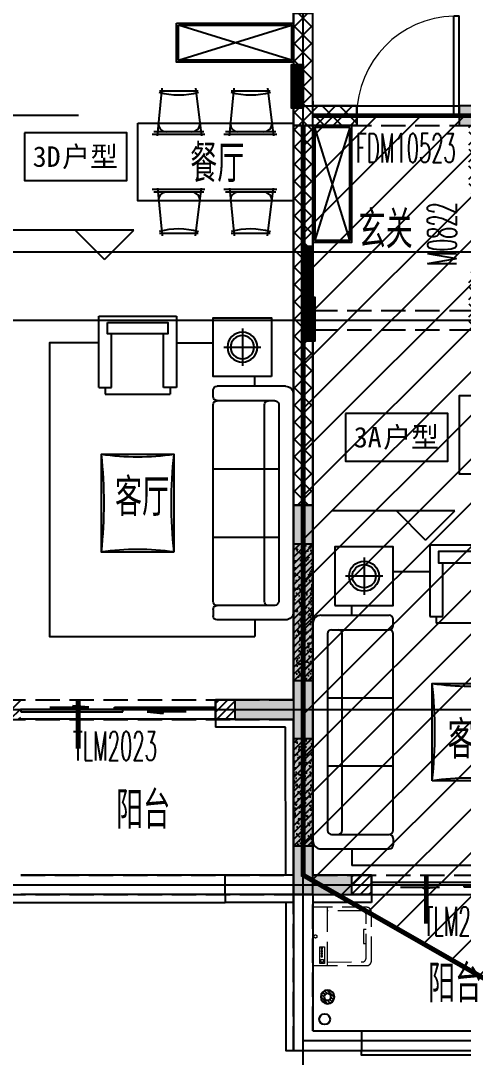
# Model space of a CAD drawing. Header units: millimetres. Extents: x 815519 to 890079, y 147095 to 251022.
# Drawn here: x 824419 to 828963, y 152525 to 163170 of the extents above; entities that cross this region are included whole.
import ezdxf

# ---------------------------------------------------------------- set-up
doc = ezdxf.new("R2010")
doc.units = ezdxf.units.MM
doc.header["$LTSCALE"] = 1000
for name, pattern in [('__DASH', [0.35, 0.25, -0.1]), ('DASH', [0.35, 0.25, -0.1]), ('DOTE', [61.468, 50.8, -5.08, 0.508, -5.08])]:
    doc.linetypes.add(name, pattern=pattern)
for name, color, linetype in [('COLUMN', 9, 'Continuous'), ('DIM_ELEV', 3, 'Continuous'), ('DIM_IDEN', 3, 'Continuous'), ('D电气留洞', 1, 'Continuous'), ('EQUIP_地漏', 7, 'Continuous'), ('EVTR', 52, 'Continuous'), ('PC_预制外墙', 11, 'Continuous'), ('PC_预制外墙填充', 252, 'Continuous'), ('PUB_HATCH', 8, 'Continuous'), ('PUB_TEXT', 7, 'Continuous'), ('STAIR', 52, 'Continuous'), ('SURFACE', 6, 'Continuous'), ('text', 7, 'Continuous'), ('VPIPE-污水', 2, 'DASH'), ('WALL', 2, 'Continuous'), ('WINDOW', 4, 'Continuous'), ('WINDOW_TEXT', 7, 'Continuous'), ('家具', 47, 'Continuous'), ('屋面索引', 6, 'Continuous'), ('总内隔墙', 30, 'Continuous'), ('梁虚线', 134, 'DASH'), ('看线', 163, 'Continuous'), ('砼墙', 3, 'Continuous')]:
    doc.layers.add(name, color=color, linetype=linetype)
doc.layers.add('DOTE', color=1, linetype='DOTE', plot=False)
doc.layers.add('厨卫', color=154, linetype='Continuous', lineweight=0)
doc.styles.add('_TCH_LABEL', font='COMPLEX', dxfattribs={"bigfont": 'GBCBIG'})
doc.styles.add('_TCH_WINDOW', font='SIMPLEX', dxfattribs={"height": 3.5, "bigfont": 'GBCBIG'})
doc.styles.add('黑体', font='simhei.ttf', dxfattribs={"width": 0.7})
pattern_1 = [(45, (0, 0), (-35.355339, 35.355339), []), (50, (0, 0), (143.452037, -12.550427), [15, -165]), (355, (0, 0), (-27.750267, 150.438427), [12, -132]), (100.4514, (11.95, -1.05), (115.701876, 137.88791), [12.748038, -140.228422]), (46.1842, (0, 40), (213.44821, -33.103803), [22.5, -247.5]), (96.6356, (17.79, 37.24), (186.93254, 194.823574), [19.12206, -210.3426]), (351.1842, (0, 40), (186.93239, 194.82372), [18, -198]), (21, (20, 30), (119.38141, -80.523778), [15, -165]), (326, (20, 30), (48.663066, 145.03001), [12, -132]), (71.4514, (29.95, 23.29), (168.044526, 64.5061), [12.748038, -140.228422]), (37.5, (0, 0), (2.431971, 66.5787708), [0, -130.4, 0, -134, 0, -132.5]), (7.5, (0, 0), (52.6139075, 78.882342), [0, -76.4, 0, -127.4, 0, -50.5]), (327.5, (-44.6, 0), (106.764487, -4.5109743), [0, -50, 0, -156, 0, -207]), (317.5, (-64.6, 0), (116.637234, 20.020996), [0, -65, 0, -103.6, 0, -147])]

# ---------------------------------------------------------------- blocks, each defined once
blk = doc.blocks.new('10#标准层轴网')
at = {"layer": 'DOTE'}
for p, q in [((-362633.1, 342150), (-362633.1, 356450)), ((-303473.1, 354150), (-370833.1, 354150)), ((-370833.1, 352750), (-348433.1, 352750)), ((-370833.1, 352050), (-345833.1, 352050)), ((-370833.1, 348050), (-303473.1, 348050)), ((-370833.1, 346250), (-303473.1, 346250)), ((-362633.1, 344650), (-358433.1, 344650))]:
    blk.add_line(p, q, dxfattribs=at)
blk = doc.blocks.new('$DorLib2D$00000131')
at = {"color": 0, "linetype": 'Continuous'}
for p, q in [((0.15, 0.125), (0.2319, 0.1973)), ((0.2319, 0.1973), (0.2319, 0.125)), ((-0.5, 0.125), (-0.5, 0)), ((0.0192, 0.125), (-0.5, 0.125)), ((0.0192, 0), (0.0192, 0.125)), ((0.35, 0.125), (0.15, 0.125)), ((-0.5, 0), (0.0192, 0)), ((-0.024, 0), (0.5, 0)), ((-0.024, -0.125), (-0.024, 0)), ((0.5, 0), (0.5, -0.125)), ((-0.35, -0.125), (-0.15, -0.125)), ((-0.2319, -0.1973), (-0.2319, -0.125)), ((-0.15, -0.125), (-0.2319, -0.1973)), ((0.5, -0.125), (-0.024, -0.125))]:
    blk.add_line(p, q, dxfattribs=at)
blk = doc.blocks.new('3D户型-平面')
at = {"layer": 'STAIR'}
for points in [[(129899, 421878), (127799, 421878)], [(129899, 421678), (127799, 421678)]]:
    blk.add_lwpolyline(points, dxfattribs=at)
at = {"layer": 'SURFACE'}
for p, q in [((129799, 423478), (129799, 423398)), ((130519, 423398), (129799, 423398)), ((130522, 421878), (130519, 423398)), ((129899, 421678), (129899, 421598)), ((130599, 421598), (129899, 421598))]:
    blk.add_line(p, q, dxfattribs=at)
at = {"layer": 'WALL'}
for p, q in [((130599, 430728), (130599, 429678)), ((130799, 429778), (130799, 430728)), ((130849, 429778), (130799, 429778)), ((130599, 423678), (130599, 429678)), ((130799, 423578), (130799, 429578)), ((130849, 429578), (130799, 429578)), ((130599, 423678), (129799, 423678)), ((129799, 423678), (129799, 423478)), ((130799, 421678), (130799, 423578)), ((129799, 423478), (130599, 423478)), ((130599, 421878), (130599, 423478)), ((130599, 421878), (129899, 421878)), ((129899, 421678), (129899, 421878)), ((130799, 421678), (129899, 421678))]:
    blk.add_line(p, q, dxfattribs=at)
at = {"layer": 'WINDOW'}
blk.add_line((129799, 423478), (127799, 423478), dxfattribs=at)
at = {"layer": '看线'}
blk.add_line((126119, 421598), (129899, 421598), dxfattribs=at)
at = {"layer": 'WINDOW'}
ref = blk.add_blockref('$DorLib2D$00000131', (128799, 423578), dxfattribs=dict(at, xscale=2000, yscale=-200, zscale=2000, rotation=179.9999999999604))
ref.add_attrib('A', 'TLM2023', (128334, 423054), dxfattribs={"layer": 'WINDOW_TEXT', "height": 297.5, "rotation": 360, "style": '_TCH_WINDOW', "width": 0.494118})
blk = doc.blocks.new('$DorLib2D$00000001')
for p, q in [((0.45, 0.975), (0.5, 0.975)), ((0.45, 0), (0.45, 0.975)), ((0.5, 0), (0.5, 0.975)), ((0.5, 0), (0.45, 0))]:
    blk.add_line(p, q)
at = {"lineweight": 13}
blk.add_arc((0.475, 0), 0.975, 91.4693, 180, dxfattribs=at)
blk = doc.blocks.new('3A户型-平面')
at = {"layer": 'STAIR'}
for p, q in [((1067631, -1146521), (1069731, -1146521)), ((1067631, -1146721), (1069731, -1146721))]:
    blk.add_line(p, q, dxfattribs=at)
at = {"layer": 'SURFACE'}
for p, q in [((1067731, -1145121), (1067731, -1145201)), ((1067731, -1145201), (1067131, -1145201))]:
    blk.add_line(p, q, dxfattribs=at)
blk.add_lwpolyline([(1066851, -1145201), (1066851, -1146721), (1066931, -1146721)], dxfattribs=at)
at = {"layer": 'WALL'}
for p, q in [((1066931, -1136971), (1066931, -1137121)), ((1067131, -1136971), (1067131, -1137021)), ((1067581, -1137021), (1067131, -1137021)), ((1067581, -1137221), (1067581, -1137021)), ((1068831, -1137021), (1068631, -1137021)), ((1068631, -1137021), (1068631, -1137221)), ((1066931, -1137121), (1066931, -1145021)), ((1067131, -1137221), (1067581, -1137221)), ((1067131, -1137221), (1067131, -1144921)), ((1068631, -1137221), (1068731, -1137221)), ((1067731, -1144921), (1067131, -1144921)), ((1067731, -1145121), (1067731, -1144921)), ((1066931, -1145021), (1066931, -1146721)), ((1067131, -1145121), (1067131, -1146521)), ((1067131, -1145121), (1067731, -1145121)), ((1067131, -1146521), (1067631, -1146521)), ((1067631, -1146521), (1067631, -1146721)), ((1066931, -1146721), (1067631, -1146721))]:
    blk.add_line(p, q, dxfattribs=at)
at = {"layer": 'WINDOW'}
for p, q in [((1067581, -1137021), (1068631, -1137021)), ((1067731, -1145121), (1069731, -1145121))]:
    blk.add_line(p, q, dxfattribs=at)
at = {"layer": '看线'}
blk.add_lwpolyline([(1069731, -1146721), (1069731, -1146771), (1067631, -1146771), (1067631, -1146721)], dxfattribs=at)
at = {"layer": 'WINDOW'}
ref = blk.add_blockref('$DorLib2D$00000001', (1068106, -1137121), dxfattribs=dict(at, xscale=1050, yscale=1050, zscale=1050))
ref.add_attrib('A', 'FDM10523', (1067570, -1137603), dxfattribs={"layer": 'WINDOW_TEXT', "height": 297.5, "style": '_TCH_WINDOW', "width": 0.494118})
ref = blk.add_blockref('$DorLib2D$00000001', (1068781, -1138321), dxfattribs=dict(at, xscale=800, yscale=800, zscale=800, rotation=270))
ref.add_attrib('A', 'M0822', (1068605, -1138664), dxfattribs={"layer": 'WINDOW_TEXT', "height": 297.5, "rotation": 90, "style": '_TCH_WINDOW', "width": 0.494118})
ref = blk.add_blockref('$DorLib2D$00000131', (1068731, -1145021), dxfattribs=dict(at, xscale=2000, yscale=200, zscale=2000))
ref.add_attrib('A', 'TLM2023', (1068266, -1145545), dxfattribs={"layer": 'WINDOW_TEXT', "height": 297.5, "style": '_TCH_WINDOW', "width": 0.494118})
blk = doc.blocks.new('3A户型')
at = {"layer": 'text', "color": 6}
blk.add_lwpolyline([(173809, 391672), (173809, 390972), (175309, 390972), (175309, 391672), (173809, 391672)], dxfattribs=at)
at = {"layer": 'text', "color": 6, "style": '黑体'}
for s, p in [('3A', (173930, 391172)), ('户型', (174362, 391172))]:
    blk.add_text(s, height=300.4, dxfattribs=at).set_placement(p)
blk = doc.blocks.new('3D户型')
at = {"layer": 'text', "color": 6}
blk.add_lwpolyline([(173809, 391672), (173809, 390972), (175309, 390972), (175309, 391672), (173809, 391672)], dxfattribs=at)
at = {"layer": 'text', "color": 6, "style": '黑体'}
for s, p in [('3D', (173930, 391172)), ('户型', (174362, 391172))]:
    blk.add_text(s, height=300.4, dxfattribs=at).set_placement(p)
blk = doc.blocks.new('10#楼户型编号')
at = {"layer": 'EVTR', "xscale": 0.7, "yscale": 0.7, "zscale": 0.7}
for name, p in [('3D户型', (-487161, 139815)), ('3A户型', (-483865, 136933))]:
    blk.add_blockref(name, p, dxfattribs=at)
blk = doc.blocks.new('10#楼-房间功能')
at = {"layer": 'PUB_TEXT', "style": '_TCH_LABEL'}
for s, p in [('餐厅', (-363793, 413477)), ('玄关', (-362064, 412798)), ('客厅', (-364565, 410049, 0)), ('客厅', (-361150, 407558)), ('阳台', (-364554, 406836)), ('阳台', (-361352, 405055))]:
    blk.add_text(s, height=385.8, dxfattribs=at).set_placement(p)
blk = doc.blocks.new('2016062716132468')
at = {"layer": '家具'}
for p, q in [((-1079, 1025), (-1031, 1514)), ((-688, 1514), (-627, 1025)), ((-340, 1025), (-293, 1514)), ((50, 1514), (111, 1025)), ((-1059, 1487), (-660, 1489)), ((-321, 1487), (79, 1489)), ((-602, 1067), (-1117, 1067)), ((137, 1067), (-379, 1067)), ((-591, 1039), (-1134, 1039)), ((147, 1039), (-396, 1039)), ((-591, 475), (-1134, 475)), ((-602, 447), (-1117, 447)), ((-1079, 489), (-1031, 0)), ((-688, 0), (-627, 489)), ((147, 475), (-396, 475)), ((137, 447), (-379, 447)), ((-340, 489), (-293, 0)), ((50, 0), (111, 489)), ((-1059, 27), (-660, 25)), ((-321, 27), (79, 25))]:
    blk.add_line(p, q, dxfattribs=at)
blk.add_lwpolyline([(-1282, 1157), (318, 1157), (318, 357), (-1282, 357)], close=True, dxfattribs=at)
for centre, radius, start, end in [((-863, 2195), 749, 254.6721, 285.8904), ((-125, 2195), 749, 254.6721, 285.8904), ((-989, 1145), 77.7, 168.8467, 268.8205), ((-728, 1152), 84.4, 270, 5.7106), ((-251, 1145), 77.7, 168.8467, 268.8205), ((11, 1152), 84.4, 270, 5.7106), ((-989, 369), 77.7, 91.1795, 191.1533), ((-728, 363), 84.4, 354.2894, 90), ((-251, 369), 77.7, 91.1795, 191.1533), ((11, 363), 84.4, 354.2894, 90), ((-863, -680), 749, 74.1096, 105.3279), ((-125, -680), 749, 74.1096, 105.3279)]:
    blk.add_arc(centre, radius, start, end, dxfattribs=at)
blk = doc.blocks.new('Z$W@#1F9C1563')
at = {"linetype": 'Continuous', "lineweight": -3}
for p, q in [((2106, 3120), (2106, 3289)), ((2421, 3120), (1720, 3120)), ((1679, 3013), (1679, 3079)), ((2504, 803), (2504, 3038)), ((1679, 2930), (1679, 910)), ((2312, 2972), (1720, 2972)), ((2205, 2930), (2205, 910)), ((2354, 910), (2354, 2930)), ((1679, 2271), (2354, 2271)), ((1679, 1570), (2354, 1570)), ((2312, 869), (1720, 869)), ((570, 800), (1237, 800)), ((570, 733), (570, 800)), ((1237, 733), (1237, 800)), ((1679, 827), (1679, 761)), ((504, 733), (504, 0)), ((504, 733), (637, 733)), ((637, 733), (637, 182)), ((1170, 733), (1170, 182)), ((1304, 733), (1170, 733)), ((1304, 0), (1304, 733)), ((2421, 720), (1720, 720)), ((2106, 720), (2106, 619)), ((1979, 127), (1979, 511)), ((1304, 273), (1679, 273)), ((1787, 319), (2170, 319)), ((504, 0), (1304, 0))]:
    blk.add_line(p, q, dxfattribs=at)
blk.add_lwpolyline([(504, 273), (0, 273), (0, 3289), (0, 3289), (2106, 3289)], dxfattribs=at)
for points in [[(1279, 2420), (1279, 1420), (529, 1420), (529, 2420)], [(2279, 619), (1679, 619), (1679, 19), (2279, 19)], [(593, 67), (1215, 67), (1215, 182), (593, 182)]]:
    blk.add_lwpolyline(points, close=True, dxfattribs=at)
for radius in [154, 120]:
    blk.add_circle((1979, 319), radius, dxfattribs=at)
for centre, radius, start, end in [((1720, 3079), 41.2, 90, 180), ((2421, 3038), 82.5, 0, 90), ((1720, 3013), 41.2, 180, 270), ((1720, 2930), 41.2, 90, 180), ((2246, 2930), 41.2, 90, 180), ((2312, 2930), 41.2, 0, 90), ((904, 4982), 2590, 261.6773, 278.3227), ((-4040, 1920), 4596, 353.7539, 6.2461), ((5847, 1920), 4596, 173.7539, 186.2461), ((904, -1142), 2590, 81.6773, 98.3227), ((1720, 910), 41.2, 180, 270), ((1720, 827), 41.2, 90, 180), ((2246, 910), 41.2, 180, 270), ((2312, 910), 41.2, 270, 0), ((1720, 761), 41.2, 180, 270), ((2421, 803), 82.5, 270, 0)]:
    blk.add_arc(centre, radius, start, end, dxfattribs=at)
blk = doc.blocks.new('3A-左户家具')
at = {"layer": '家具'}
for p, q in [((-513449, 390580), (-513809, 389420)), ((-513449, 389420), (-513809, 390580))]:
    blk.add_line(p, q, dxfattribs=at)
blk.add_lwpolyline([(-513429, 390600), (-513829, 390600), (-513829, 389400), (-513429, 389400), (-513429, 390600)], dxfattribs=at)
blk.add_lwpolyline([(-513449, 390580), (-513809, 390580), (-513809, 389420), (-513449, 389420)], close=True, dxfattribs=at)
at = {"layer": '家具', "extrusion": (0, 0, -1), "zscale": -1}
blk.add_blockref('2016062716132468', (512011, 386666), dxfattribs=at)
at = {"layer": '家具', "extrusion": (0, 0, -1), "xscale": -1, "zscale": -1, "rotation": 180}
blk.add_blockref('Z$W@#1F9C1563', (511325, 386289), dxfattribs=at)
blk = doc.blocks.new('10#-剪力墙-初')
at = {"layer": 'PUB_HATCH'}
for points in [[(662713, -141001), (662713, -141601), (658413, -141601), (658413, -141801), (662913, -141801), (662913, -140801), (662113, -140801), (662113, -141001)], [(656113, -147701), (656113, -147901), (656713, -147901), (656713, -149701), (657313, -149701), (657313, -149501), (656913, -149501), (656913, -145701), (656713, -145701), (656713, -147701)]]:
    blk.add_hatch(color=256, dxfattribs=at).paths.add_polyline_path(points)
at = {"layer": '砼墙', "color": 5, "ltscale": 1, "const_width": 10}
for points in [[(662713, -141001), (662713, -141601), (659313, -141601), (659313, -141601), (658413, -141601), (658413, -141801), (658513, -141801), (658513, -141801), (662913, -141801), (662913, -140801), (662113, -140801), (662113, -141001)], [(656113, -147701), (656113, -147901), (656713, -147901), (656713, -149701), (657313, -149701), (657313, -149501), (656913, -149501), (656913, -147701), (656913, -145701), (656713, -145701), (656713, -147701)]]:
    blk.add_lwpolyline(points, close=True, dxfattribs=at)
blk = doc.blocks.new('se fsef sfe')
at = {"layer": '厨卫', "linetype": 'DASH'}
blk.add_line((1467026, -1008296), (1467026, -1008889), dxfattribs=at)
blk.add_lwpolyline([(1467482, -1008842), (1467481, -1008342, 0.414214), (1467431, -1008292), (1466881, -1008292), (1466882, -1008892), (1467432, -1008892, 0.414214)], format="xyb", close=True, dxfattribs=at)
blk.add_lwpolyline([(1467026, -1008855), (1467387, -1008854, 0.414214), (1467427, -1008814), (1467427, -1008370, 0.414214), (1467387, -1008330), (1467026, -1008330)], format="xyb", dxfattribs=at)
blk.add_lwpolyline([(1467427, -1008521), (1467399, -1008521), (1467399, -1008592), (1467399, -1008663), (1467427, -1008663)], dxfattribs=at)
for points in [[(1466953, -1008871), (1466953, -1008699), (1467001, -1008699), (1467001, -1008871)], [(1466967, -1008710), (1466967, -1008724), (1466980, -1008724), (1466980, -1008710)], [(1466967, -1008736), (1466967, -1008750), (1466980, -1008750), (1466980, -1008736)], [(1466967, -1008760), (1466967, -1008774), (1466980, -1008774), (1466980, -1008760)], [(1466967, -1008787), (1466967, -1008800), (1466980, -1008800), (1466980, -1008787)], [(1466991, -1008828), (1466991, -1008857), (1466962, -1008857), (1466962, -1008828)]]:
    blk.add_lwpolyline(points, close=True, dxfattribs=at)
blk.add_circle((1466907, -1008592), 16, dxfattribs=at)
blk = doc.blocks.new('3A-左户厨卫')
at = {"layer": '厨卫', "linetype": 'DASH'}
blk.add_blockref('se fsef sfe', (-1934038, 1438412), dxfattribs=at)
blk = doc.blocks.new('地漏2')
h = blk.add_hatch()
h.set_pattern_fill('LINE', color=13, scale=25, angle=225, style=0)
h.set_pattern_definition([(225, (0, 0), (16.83798023, -16.83798023), [])])
edge = h.paths.add_edge_path(flags=17)
edge.add_arc((4924704, -267187), 35, 0, 360)
edge = h.paths.add_edge_path()
edge.add_arc((4924704, -267187), 70, 0, 360)
at = {"color": 13}
blk.add_line((4924666, -267246), (4924665, -267245), dxfattribs=at)
for radius in [70, 35]:
    blk.add_circle((4924704, -267187), radius)
blk = doc.blocks.new('3-A-雨水-留洞')
at = {"layer": 'VPIPE-污水', "linetype": 'Continuous'}
blk.add_circle((-563894, 682010), 55, dxfattribs=at)
at = {"layer": 'EQUIP_地漏', "xscale": -1, "rotation": 180}
blk.add_blockref('地漏2', (-5488568, 415053), dxfattribs=at)
blk = doc.blocks.new('10#-标准层-装备式')
at = {"layer": 'PC_预制外墙填充'}
h = blk.add_hatch(dxfattribs=at)
h.set_pattern_fill('ANSI31', color=256, scale=500, style=0)
h.set_pattern_definition([(45, (-572752.71, 434421.08), (-44.194174, 44.194174), [])])
h.paths.add_polyline_path([(198313, 539000), (198513, 539000), (198513, 539600), (198313, 539600)])
h.paths.add_polyline_path([(195313, 539000), (195113, 539000), (195113, 539600), (195313, 539600)])
h.paths.add_polyline_path([(188313, 537000), (188113, 537000), (188113, 536400), (188313, 536400)])
h.paths.add_polyline_path([(183313, 536400), (183113, 536400), (183113, 537000), (183313, 537000)])
h.paths.add_polyline_path([(181513, 536400), (181513, 537000)])
h.paths.add_polyline_path([(181713, 537000), (181513, 537000), (181513, 536400), (181713, 536400)])
h.paths.add_polyline_path([(176713, 536400), (176513, 536400), (176513, 537000), (176713, 537000)])
h.paths.add_polyline_path([(169313, 538000), (169513, 538000), (169513, 538800), (169313, 538800)])
h.paths.add_polyline_path([(165813, 538000), (166013, 538000), (166013, 538800), (165813, 538800)])
h.paths.add_polyline_path([(166513, 547200), (165813, 547200), (165813, 547400), (166513, 547400)])
h.paths.add_polyline_path([(185513, 543700), (185713, 543700), (185713, 543000), (185513, 543000)])
h.paths.add_polyline_path([(179313, 543000), (179113, 543000), (179113, 543700), (179313, 543700)])
h.paths.add_polyline_path([(198313, 543000), (198513, 543000), (198513, 541500), (198313, 541500)])
h.paths.add_polyline_path([(197613, 539000), (197613, 538800), (198513, 538800), (198513, 539000)])
h.paths.add_polyline_path([(196113, 538800), (196113, 539000), (195113, 539000), (195113, 538800)])
h.paths.add_polyline_path([(194813, 550500), (194813, 550700), (194163, 550700), (194163, 550500)])
h.paths.add_polyline_path([(193013, 550700), (193013, 550500), (193763, 550500), (193763, 550700)])
h.paths.add_polyline_path([(191513, 550500), (191513, 550700), (191013, 550700), (191013, 550500)])
h.paths.add_polyline_path([(187013, 552800), (187013, 552600), (187914, 552600), (187914, 552800)])
h.paths.add_polyline_path([(185713, 549800), (185913, 549800), (185913, 549900), (185713, 549900)])
h.paths.add_polyline_path([(185913, 548000), (185713, 548000), (185713, 547700), (185913, 547700)])
h.paths.add_polyline_path([(187213, 544400), (187413, 544400), (187413, 544900), (187213, 544900)])
h.paths.add_polyline_path([(187413, 543798), (187213, 543798), (187213, 543700), (187413, 543700)])
h.paths.add_polyline_path([(186313, 542800), (186313, 543000), (185713, 543000), (185713, 542800)])
h.paths.add_polyline_path([(186913, 543000), (186913, 542800), (187013, 542800), (187013, 543000)])
h.paths.add_polyline_path([(183413, 543500), (183413, 543700), (183213, 543700), (183213, 543500)])
h.paths.add_polyline_path([(184613, 543700), (184613, 543500), (185513, 543500), (185513, 543700)])
h.paths.add_polyline_path([(181413, 543700), (181413, 543500), (181613, 543500), (181613, 543700)])
h.paths.add_polyline_path([(180213, 543500), (180213, 543700), (179313, 543700), (179313, 543500)])
h.paths.add_polyline_path([(178513, 543000), (178513, 542800), (179113, 542800), (179113, 543000)])
h.paths.add_polyline_path([(177913, 542800), (177913, 543000), (177813, 543000), (177813, 542800)])
h.paths.add_polyline_path([(177413, 544400), (177613, 544400), (177613, 544900), (177413, 544900)])
h.paths.add_polyline_path([(177613, 543800), (177413, 543800), (177413, 543700), (177613, 543700)])
h.paths.add_polyline_path([(178413, 549800), (178613, 549800), (178613, 549900), (178413, 549900)])
h.paths.add_polyline_path([(178613, 547800), (178413, 547800), (178413, 547700), (178613, 547700)])
h.paths.add_polyline_path([(177313, 552600), (177313, 552800), (176413, 552800), (176413, 552600)])
h.paths.add_polyline_path([(172713, 550900), (172713, 550700), (173613, 550700), (173613, 550900)])
h.paths.add_polyline_path([(172063, 550700), (172063, 550900), (171863, 550900), (171863, 550700)])
h.paths.add_polyline_path([(170763, 550600), (170763, 550400), (171213, 550400), (171213, 550600)])
h.paths.add_polyline_path([(168863, 550600), (168863, 550400), (170163, 550400), (170163, 550600)])
h.paths.add_polyline_path([(167363, 550400), (167363, 550600), (167163, 550600), (167163, 550400)])
h.paths.add_polyline_path([(165813, 547000), (166013, 547000), (166013, 547200), (165813, 547200)])
h.paths.add_polyline_path([(166013, 545500), (165813, 545500), (165813, 544700), (166013, 544700)])
h.paths.add_polyline_path([(165813, 544350), (166013, 544350), (166013, 544500), (165813, 544500)])
h.paths.add_polyline_path([(166013, 543750), (165813, 543750), (165813, 542800), (166013, 542800)])
h.paths.add_polyline_path([(168513, 538200), (168513, 538000), (169313, 538000), (169313, 538200)])
h.paths.add_polyline_path([(166713, 538000), (166713, 538200), (166013, 538200), (166013, 538000)])
h.paths.add_polyline_path([(172213, 539000), (172213, 538800), (172413, 538800), (172413, 539000)])
h.paths.add_polyline_path([(170213, 538800), (170213, 539000), (170013, 539000), (170013, 538800)])
h.paths.add_polyline_path([(175813, 537200), (175813, 537000), (176013, 537000), (176013, 537200)])
h.paths.add_polyline_path([(173813, 537000), (173813, 537200), (173613, 537200), (173613, 537000)])
h.paths.add_polyline_path([(177513, 536200), (177513, 536400), (176513, 536400), (176513, 536200)])
h.paths.add_polyline_path([(181163, 536400), (181163, 536200), (181713, 536200), (181713, 536400)])
h.paths.add_polyline_path([(179663, 536200), (179663, 536400), (179013, 536400), (179013, 536200)])
h.paths.add_polyline_path([(183663, 536200), (183663, 536400), (183113, 536400), (183113, 536200)])
h.paths.add_polyline_path([(187313, 536400), (187313, 536200), (188313, 536200), (188313, 536400)])
h.paths.add_polyline_path([(185813, 536200), (185813, 536400), (185163, 536400), (185163, 536200)])
h.paths.add_polyline_path([(191013, 537200), (191013, 537000), (191213, 537000), (191213, 537200)])
h.paths.add_polyline_path([(189013, 537000), (189013, 537200), (188813, 537200), (188813, 537000)])
h.paths.add_polyline_path([(194413, 539800), (194413, 539600), (194613, 539600), (194613, 539800)])
h.paths.add_polyline_path([(192413, 539600), (192413, 539800), (192213, 539800), (192213, 539600)])
h.paths.add_polyline_path([(197613, 545900), (197413, 545900), (197413, 545000), (197613, 545000)])
h.paths.add_polyline_path([(197413, 546550), (197613, 546550), (197613, 547300), (197413, 547300)])
at = {"layer": 'PC_预制外墙'}
for points in [[(172213, 539000), (172413, 539000), (172413, 538800), (172213, 538800), (172213, 539000)], [(173813, 537000), (173613, 537000), (173613, 537200), (173813, 537200), (173813, 537000)]]:
    blk.add_lwpolyline(points, dxfattribs=at)
blk = doc.blocks.new('10#楼-装配式-标准层')
at = {"layer": 'PUB_HATCH'}
h = blk.add_hatch(dxfattribs=at)
h.set_pattern_fill('钢筋混凝土', color=256, scale=20, style=0)
h.set_pattern_definition(pattern_1)
h.paths.add_polyline_path([(173213, 540600), (173013, 540600), (173013, 539200), (173213, 539200)])
h = blk.add_hatch(dxfattribs=at)
h.set_pattern_fill('钢筋混凝土', color=256, scale=20, style=0)
h.set_pattern_definition(pattern_1)
h.paths.add_polyline_path([(173013, 538600), (173013, 537500), (173213, 537500), (173213, 538600)])
at = {"layer": 'COLUMN'}
for p, q in [((173013, 538600), (173013, 537500)), ((173213, 538600), (173013, 538600)), ((173213, 537500), (173213, 538600)), ((173013, 537500), (173213, 537500))]:
    blk.add_line(p, q, dxfattribs=at)
at = {"layer": 'WALL'}
for p, q in [((173213, 540600), (173013, 540600)), ((173013, 540600), (173013, 539200)), ((173213, 539200), (173213, 540600)), ((173013, 539200), (173213, 539200))]:
    blk.add_line(p, q, dxfattribs=at)
blk = doc.blocks.new('10#-ZPS-填充')
at = {"layer": '总内隔墙', "linetype": 'ByBlock'}
h = blk.add_hatch(dxfattribs=at)
h.set_pattern_fill('ANSI37', color=30, scale=1000)
h.set_pattern_definition([(45, (-1714200.95, 1041073.46), (-88.388348, 88.388348), []), (135, (-1714200.95, 1041073.46), (-88.388348, -88.388348), [])])
h.paths.add_polyline_path([(-213130, 1156175), (-211830, 1156175), (-211830, 1156075), (-213130, 1156075)])
h.paths.add_polyline_path([(-213130, 1155275), (-213030, 1155275), (-213030, 1156075), (-213130, 1156075)])
h.paths.add_polyline_path([(-214530, 1155275), (-213030, 1155275), (-213030, 1155175), (-214530, 1155175)])
h.paths.add_polyline_path([(-213430, 1153775), (-214530, 1153775), (-214530, 1153875), (-213430, 1153875)])
h.paths.add_polyline_path([(-214530, 1159375), (-214630, 1159375), (-214630, 1156775), (-214530, 1156775)])
h.paths.add_polyline_path([(-216730, 1153975), (-216930, 1153975), (-216930, 1154625), (-216730, 1154625)])
h.paths.add_polyline_path([(-216730, 1149875), (-216930, 1149875), (-216930, 1153775), (-216730, 1153775)])
h.paths.add_polyline_path([(-216730, 1153774), (-217380, 1153775), (-217380, 1153975), (-216730, 1153975)])
h.paths.add_polyline_path([(-222830, 1148775), (-223030, 1148775), (-223030, 1145275), (-222830, 1145275)])
h.paths.add_polyline_path([(-224080, 1149975), (-224280, 1149975), (-224280, 1148675), (-224080, 1148675)])
h.paths.add_polyline_path([(-224280, 1149375), (-226030, 1149375), (-226030, 1149275), (-224280, 1149275)])
h.paths.add_polyline_path([(-226230, 1150625), (-226030, 1150625), (-226030, 1148775), (-226230, 1148775)])
h.paths.add_polyline_path([(-227980, 1149375), (-226230, 1149375), (-226230, 1149275), (-227980, 1149275)])
h.paths.add_polyline_path([(-227980, 1148675), (-228180, 1148675), (-228180, 1149975), (-227980, 1149975)])
h.paths.add_polyline_path([(-229230, 1145275), (-229430, 1145275), (-229430, 1148775), (-229230, 1148775)])
h.paths.add_polyline_path([(-235530, 1153775), (-235330, 1153775), (-235330, 1149875), (-235530, 1149875)])
h.paths.add_polyline_path([(-235530, 1153975), (-234880, 1153975), (-234880, 1153775), (-235530, 1153775)])
h.paths.add_polyline_path([(-235530, 1153975), (-235330, 1153975), (-235330, 1154925), (-235530, 1154925)])
h.paths.add_polyline_path([(-239030, 1153675), (-239230, 1153675), (-239230, 1153575), (-239030, 1153575)])
h.paths.add_polyline_path([(-241830, 1156075), (-239230, 1156075), (-239230, 1156175), (-241830, 1156175)])
h.paths.add_polyline_path([(-214530, 1154175), (-214630, 1154175), (-214630, 1153775), (-214530, 1153775)])
h.paths.add_polyline_path([(-214730, 1156775), (-214730, 1156675), (-214530, 1156675), (-214530, 1156775)])
h.paths.add_polyline_path([(-215630, 1156675), (-215630, 1156775), (-216730, 1156775), (-216730, 1156675)])
h.paths.add_polyline_path([(-214630, 1156275), (-214530, 1156275), (-214530, 1156675), (-214630, 1156675)])
h.paths.add_polyline_path([(-214530, 1155375), (-214630, 1155375), (-214630, 1155075), (-214530, 1155075)])
h.paths.add_polyline_path([(-223130, 1149975), (-223130, 1149875), (-223030, 1149875), (-223030, 1149975)])
h.paths.add_polyline_path([(-224030, 1149875), (-224030, 1149975), (-224080, 1149975), (-224080, 1149875)])
h.paths.add_polyline_path([(-221830, 1148775), (-221830, 1148675), (-220430, 1148675), (-220430, 1148775)])
h.paths.add_polyline_path([(-222730, 1148675), (-222730, 1148775), (-222830, 1148775), (-222830, 1148675)])
h.paths.add_polyline_path([(-224030, 1148675), (-224030, 1148775), (-224080, 1148775), (-224080, 1148675)])
h.paths.add_polyline_path([(-223130, 1148775), (-223130, 1148675), (-223030, 1148675), (-223030, 1148775)])
h.paths.add_polyline_path([(-229130, 1149875), (-229130, 1149975), (-229230, 1149975), (-229230, 1149875)])
h.paths.add_polyline_path([(-228230, 1149975), (-228230, 1149875), (-228180, 1149875), (-228180, 1149975)])
h.paths.add_polyline_path([(-228230, 1148775), (-228230, 1148675), (-228180, 1148675), (-228180, 1148775)])
h.paths.add_polyline_path([(-229130, 1148675), (-229130, 1148775), (-229230, 1148775), (-229230, 1148675)])
h.paths.add_polyline_path([(-229530, 1148775), (-229530, 1148675), (-229430, 1148675), (-229430, 1148775)])
h.paths.add_polyline_path([(-230430, 1148675), (-230430, 1148775), (-231830, 1148775), (-231830, 1148675)])
h.paths.add_polyline_path([(-233730, 1153075), (-233630, 1153075), (-233630, 1153778), (-233730, 1153778)])
h.paths.add_polyline_path([(-233630, 1152275), (-233730, 1152275), (-233730, 1151675), (-233630, 1151675)])
h.paths.add_polyline_path([(-237030, 1156076), (-237030, 1156274), (-237130, 1156274), (-237130, 1156076)])
h.paths.add_polyline_path([(-236230, 1156274), (-236230, 1156076), (-235530, 1156076), (-235530, 1156274)])
h.paths.add_polyline_path([(-239130, 1157275), (-239030, 1157275), (-239030, 1157375), (-239130, 1157375)])
h.paths.add_polyline_path([(-239030, 1156375), (-239130, 1156375), (-239130, 1156275), (-239030, 1156275)])
h.paths.add_polyline_path([(-239030, 1151775), (-239230, 1151775), (-239230, 1150875), (-239030, 1150875)])
h.paths.add_polyline_path([(-239230, 1152675), (-239030, 1152675), (-239030, 1152975), (-239230, 1152975)])
h.paths.add_polyline_path([(-218630, 1153075), (-218530, 1153075), (-218530, 1153775), (-218630, 1153775)])
h.paths.add_polyline_path([(-218630, 1151675), (-218530, 1151675), (-218530, 1152275), (-218630, 1152275)], flags=16)
at = {"layer": '总内隔墙', "color": 30, "linetype": 'ByBlock'}
for points in [[(-235530, 1153975), (-235330, 1153975), (-235330, 1154925), (-235530, 1154925)], [(-235530, 1153975), (-234880, 1153975), (-234880, 1153775), (-235530, 1153775)], [(-235530, 1153775), (-235330, 1153775), (-235330, 1149875), (-235530, 1149875)]]:
    blk.add_lwpolyline(points, close=True, dxfattribs=at)
blk = doc.blocks.new('DAAB')
at = {"layer": '梁虚线', "ltscale": 1}
for p, q in [((219718, -675416), (219718, -669316)), ((219918, -675416), (219918, -669316)), ((219918, -671316), (221418, -671316)), ((219918, -671516), (221418, -671516)), ((219918, -673416), (223318, -673416)), ((219918, -673616), (223218, -673616)), ((216718, -677416), (219118, -677416)), ((216718, -677616), (219118, -677616)), ((216218, -679216), (219718, -679216)), ((220318, -679216), (222718, -679216)), ((216018, -679416), (219718, -679416)), ((219718, -681016), (219718, -679416)), ((219918, -680816), (219918, -679416)), ((220318, -679416), (222718, -679416)), ((219918, -680816), (223218, -680816)), ((219718, -681016), (223418, -681016))]:
    blk.add_line(p, q, dxfattribs=at)
for points in [[(225718, -671316), (222318, -671316), (222318, -671316), (221418, -671316), (221418, -671516), (221518, -671516), (221518, -671516), (225918, -671516)], [(219718, -677416), (219718, -675416)], [(219718, -675416), (219918, -675416)], [(219918, -677416), (219918, -675416)], [(219118, -677616), (219118, -677416)], [(219118, -677416), (219718, -677416)], [(219918, -679216), (219918, -677416)], [(219118, -677616), (219718, -677616)], [(219718, -679416), (219718, -677616)], [(219918, -679216), (220318, -679216)], [(220318, -679416), (220318, -679216)], [(219718, -679416), (220318, -679416)]]:
    blk.add_lwpolyline(points, dxfattribs=at)
blk = doc.blocks.new('D1')
at = {"layer": 'D电气留洞'}
h = blk.add_hatch(dxfattribs=at)
h.set_pattern_fill('ANSI31', color=256, scale=8.125, style=0)
h.set_pattern_definition([(45, (123006.014, 956085.375), (-9.1205726, 9.1205726), [])])
h.paths.add_polyline_path([(129835.5, 935231), (130415.5, 935231), (130415.5, 935131), (129835.5, 935131)])
blk.add_lwpolyline([(129835.5, 935131), (129835.5, 935231), (130415.5, 935231), (130415.5, 935131), (129835.5, 935131)], dxfattribs=at)
blk = doc.blocks.new('D2')
at = {"layer": 'D电气留洞'}
h = blk.add_hatch(dxfattribs=at)
h.set_pattern_fill('ANSI37', color=256, scale=8.125, style=0)
h.set_pattern_definition([(45, (123006.014, 956024.875), (-9.1205726, 9.1205726), []), (135, (123006.014, 956024.875), (-9.1205726, -9.1205726), [])])
h.paths.add_polyline_path([(129835.5, 934930.5), (130285.5, 934930.5), (130285.5, 934810.5), (129835.5, 934810.5)])
blk.add_lwpolyline([(129835.5, 934810.5), (129835.5, 934930.5), (130285.5, 934930.5), (130285.5, 934810.5), (129835.5, 934810.5)], dxfattribs=at)
blk = doc.blocks.new('10#-电气留洞')
at = {"layer": '屋面索引', "rotation": 270}
for name, p in [('D2', (-1174104, 1101796)), ('D1', (-1174305, 1099930)), ('D2', (-1173984, 1099405))]:
    blk.add_blockref(name, p, dxfattribs=at)

msp = doc.modelspace()

# ---------------------------------------------------------------- hatches: boundary and pattern name
h = msp.add_hatch()
h.set_pattern_fill('ANSI31', color=1, scale=100)
edge = h.paths.add_edge_path()
edge.add_line((827319.5, 162095.4), (827319.5, 154395.4))
edge.add_line((827319.5, 154395.4), (830119.5, 152795.4))
edge.add_line((830119.5, 152795.4), (830119.5, 153495.4))
edge.add_line((830119.5, 153495.4), (830719.5, 153495.4))
edge.add_line((830719.5, 153495.4), (830719.5, 153495.4))
edge.add_line((830719.5, 153495.4), (835819.5, 153495.4))
edge.add_line((835819.5, 153495.4), (835819.5, 154295.4))
edge.add_line((835819.5, 154295.4), (836619.5, 154295.4))
edge.add_line((836619.5, 154295.4), (836619.5, 160795.4))
edge.add_line((836619.5, 160795.4), (833419.5, 160795.4))
edge.add_line((833419.5, 160795.4), (833419.5, 160195.4))
edge.add_line((833419.5, 160195.4), (833319.5, 160195.4))
edge.add_line((833319.5, 160195.4), (833319.5, 160095.4))
edge.add_line((833319.5, 160095.4), (831719.5, 160095.4))
edge.add_line((831719.5, 160095.4), (831719.4, 162195.4))
edge.add_line((831719.4, 162195.4), (827419.3, 162195.4))

# ---------------------------------------------------------------- linework, layer by layer
at = {"color": 1, "linetype": '__DASH', "const_width": 50}
msp.add_lwpolyline([(827319.5, 162095.4), (827319.5, 154395.4), (830119.5, 152795.4), (830119.5, 153495.4), (830719.5, 153495.4), (830719.5, 153495.4), (835819.5, 153495.4), (835819.5, 154295.4), (836619.5, 154295.4), (836619.5, 160795.4), (833419.5, 160795.4), (833419.5, 160195.4), (833319.5, 160195.4), (833319.5, 160095.4), (831719.5, 160095.4), (831719.4, 162195.4), (827419.3, 162195.4)], dxfattribs=at)
at = {"layer": 'DIM_ELEV'}
for p, q in [((825579.4, 161018.1), (824321.9, 161018.1)), ((825279.4, 160718.1), (824979.4, 161018.1)), ((825279.4, 160718.1), (825579.4, 161018.1)), ((828875.7, 158136.3), (827618.2, 158136.3)), ((828575.7, 157836.3), (828275.7, 158136.3)), ((828575.7, 157836.3), (828875.7, 158136.3))]:
    msp.add_line(p, q, dxfattribs=at)
at = {"layer": 'DIM_IDEN', "color": 5, "const_width": 50}
for points in [[(825009.7, 156195.4), (825009.7, 155695.4)], [(828583.1, 154395.4), (828583.1, 153895.4)]]:
    msp.add_lwpolyline(points, dxfattribs=at)
at = {"layer": '家具', "linetype": 'Continuous', "lineweight": -3}
for p, q in [((826039.5, 162765.4), (827199.5, 163125.4)), ((827199.5, 162765.4), (826039.5, 163125.4))]:
    msp.add_line(p, q, dxfattribs=at)
for points in [[(826019.5, 163145.4), (827219.5, 163145.4), (827219.5, 162745.4), (826019.5, 162745.4)], [(826039.5, 163125.4), (827199.5, 163125.4), (827199.5, 162765.4), (826039.5, 162765.4)]]:
    msp.add_lwpolyline(points, close=True, dxfattribs=at)

# ---------------------------------------------------------------- block references
for name, p in [('10#-剪力墙-初', (170506.5, 303896.3)), ('DAAB', (607501.9, 833611)), ('3A户型-平面', (-239711.6, 1299316.4)), ('3A-左户厨卫', (1294576, -276054.6))]:
    msp.add_blockref(name, p)
msp.add_blockref('2016062716132468', (826901.9, 160962.4), dxfattribs=at)
at = {"layer": '家具', "linetype": 'Continuous', "lineweight": -3, "extrusion": (0, 0, -1), "zscale": -1, "rotation": 180}
msp.add_blockref('Z$W@#1F9C1563', (-824715.9, 160136.7), dxfattribs=at)
at = {"layer": '屋面索引'}
for name, p in [('10#-ZPS-填充', (1062749.5, -991679.6)), ('10#-电气留洞', (1066493.6, -809239.6))]:
    msp.add_blockref(name, p, dxfattribs=at)
at = {"layer": '总内隔墙', "color": 0}
for name in ['10#-标准层-装备式', '10#楼-装配式-标准层']:
    msp.add_blockref(name, (654206, -382804.6), dxfattribs=at)
at = {"layer": '看线'}
for name, p in [('10#标准层轴网', (1189952.5, -191954.6)), ('3D户型-平面', (696620, -267482.3)), ('10#楼-房间功能', (1189952.5, -251965.6)), ('3A-左户家具', (1341248, -228504.6)), ('10#楼户型编号', (1189952.5, -251965.6)), ('3-A-雨水-留洞', (1391433.6, -529095.1))]:
    msp.add_blockref(name, p, dxfattribs=at)

doc.saveas('drawing.dxf')
